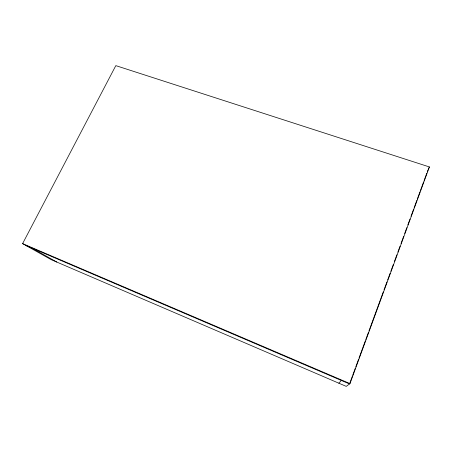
<?xml version="1.0" encoding="UTF-8"?>
<svg xmlns="http://www.w3.org/2000/svg" width="452" height="452" viewBox="0 0 452 452"><rect width="100%" height="100%" fill="white"/><g stroke="black" fill="none" stroke-linecap="round" stroke-linejoin="round"><path stroke-width="0.68" d="M349.978 383.612L429.4 166.946L115.814 65.63L22.6 243.622L51.104 259.612L346.226 386.37L349.978 383.612L22.6 243.622M352.198 376.657L349.526 383.946L26.013 245.538M352.684 375.335L355.357 368.047M355.843 366.719L358.515 359.43M359.001 358.108L365.318 340.881M365.804 339.554L368.476 332.265M368.962 330.943L383.296 291.851M384.025 289.862L386.94 281.907M387.669 279.924L390.099 273.296M390.827 271.307L393.257 264.68M394.472 261.369L396.901 254.742M397.873 252.092L400.06 246.131M401.031 243.481L403.704 236.193M404.676 233.543L406.862 227.576M407.834 224.927L410.02 218.966M410.992 216.31L413.665 209.022M414.151 207.7L416.823 200.411M417.309 199.083L419.981 191.795M420.467 190.473L423.626 181.857M424.112 180.534L426.784 173.246M427.27 171.918L427.999 169.929M428.281 169.336L429.4 166.946M338.853 383.2L341.328 380.443M32.12 248.148L56.754 262.041"/></g></svg>
